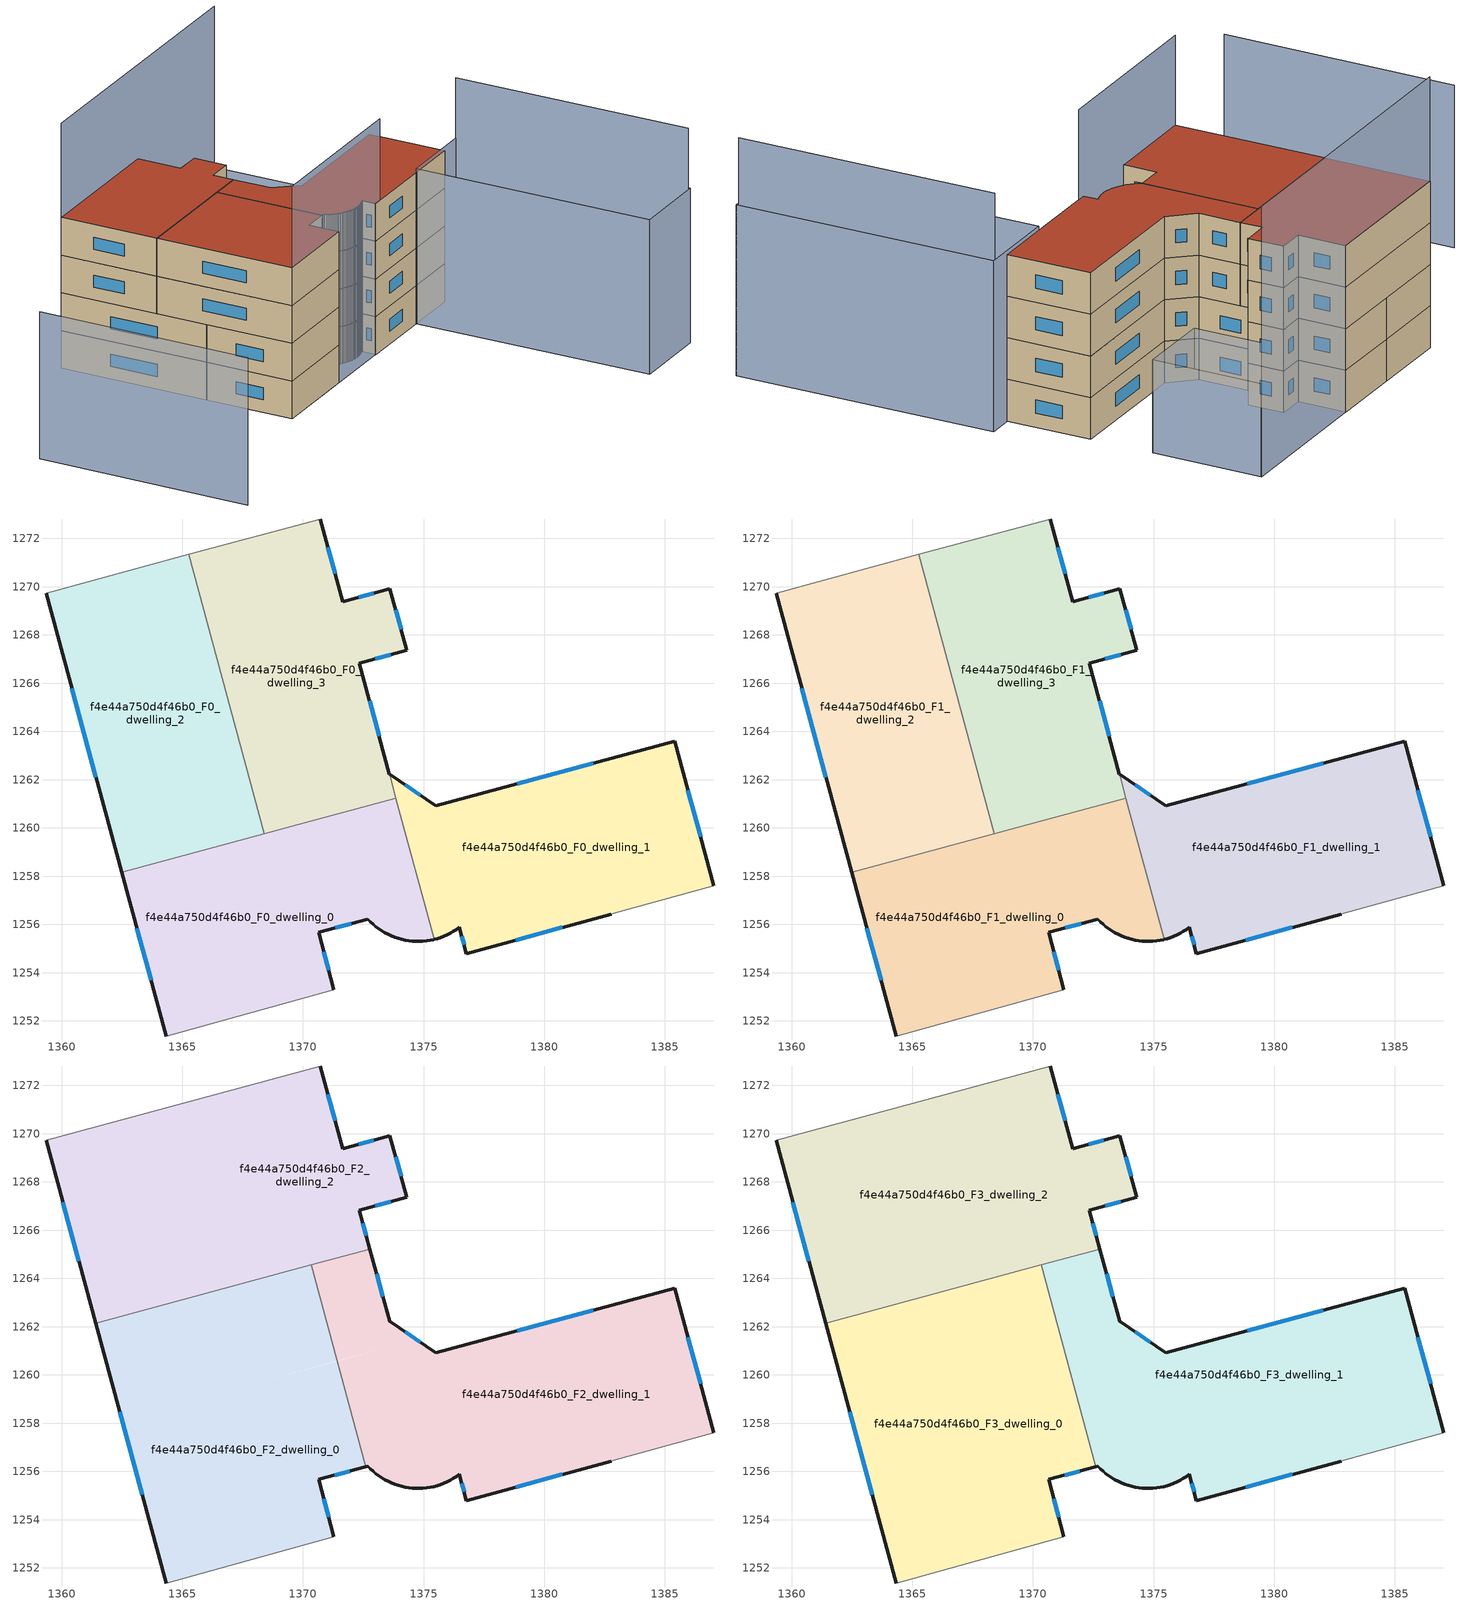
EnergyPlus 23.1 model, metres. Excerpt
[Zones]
f4e44a750d4f46b0_F0_dwelling_0
 floor ground (EU_floor_Construction): 1373.86,1261.23 1375.44,1255.38 1375.42,1255.38 1375.27,1255.35 1375.12,1255.32 1374.98,1255.31 1374.83,1255.3 1374.68,1255.3 1374.53,1255.31 1374.38,1255.33 1374.24,1255.35 1374.09,1255.39 1373.95,1255.43 1373.8,1255.47 1373.67,1255.53 1373.53,1255.59 1373.4,1255.66 1373.27,1255.74 1373.14,1255.82 1373.02,1255.91 1372.91,1256 1372.8,1256.11 1372.69,1256.21 1370.66,1255.68 1371.29,1253.29 1364.33,1251.38 1362.49,1258.16 z0
 wall outside (EU_wall_Construction): 1371.29,1253.29 1370.66,1255.68 1372.69,1256.21 1372.8,1256.11 1372.91,1256 1373.02,1255.91 1373.14,1255.82 1373.27,1255.74 1373.4,1255.66 1373.53,1255.59 1373.67,1255.53 1373.8,1255.47 1373.95,1255.43 1374.09,1255.39 1374.24,1255.35 1374.38,1255.33 1374.53,1255.31 1374.68,1255.3 1374.83,1255.3 1374.98,1255.31 1375.12,1255.32 1375.27,1255.35 1375.42,1255.38 1375.44,1255.38 / 1362.49,1258.16 1364.33,1251.38 z0:3
 wall adiabatic (EU_wall_Construction): 1364.33,1251.38 1371.29,1253.29 z0:3
 wall to f4e44a750d4f46b0_F0_dwelling_2 (EU_wall_Construction): 1368.41,1259.76 1362.49,1258.16 z0:3
 wall to f4e44a750d4f46b0_F0_dwelling_1 (EU_wall_Construction): 1375.44,1255.38 1373.86,1261.23 z0:3
 wall to f4e44a750d4f46b0_F0_dwelling_3 (EU_wall_Construction): 1373.85,1261.24 1369.54,1260.07 / 1369.53,1260.07 1368.41,1259.76 z0:3
 window (EU_Window_Construction): 1371.35,1255.86 1372,1256.03 / 1371.07,1254.1 1370.87,1254.86 / 1363.12,1255.85 1363.7,1253.68 z1.02:1.98
f4e44a750d4f46b0_F0_dwelling_1
 floor ground (EU_floor_Construction): 1385.41,1263.59 1387.04,1257.6 1382.88,1256.46 1382.79,1256.43 1376.78,1254.79 1376.48,1255.88 1376.36,1255.79 1376.24,1255.71 1376.11,1255.64 1375.98,1255.57 1375.84,1255.51 1375.7,1255.46 1375.56,1255.41 1375.44,1255.38 1373.59,1262.23 1375.51,1260.92 z0
 wall outside (EU_wall_Construction): 1375.44,1255.38 1375.56,1255.41 1375.7,1255.46 1375.84,1255.51 1375.98,1255.57 1376.11,1255.64 1376.24,1255.71 1376.36,1255.79 1376.48,1255.88 1376.78,1254.79 1382.79,1256.43 / 1387.04,1257.6 1385.41,1263.59 1375.51,1260.92 1373.59,1262.23 z0:3
 wall adiabatic (EU_wall_Construction): 1382.79,1256.43 1382.88,1256.46 1387.04,1257.6 z0:3
 wall to f4e44a750d4f46b0_F0_dwelling_3 (EU_wall_Construction): 1373.59,1262.23 1373.85,1261.23 z0:3
 window (EU_Window_Construction): 1374.86,1261.37 1374.24,1261.78 / 1382.04,1262.68 1378.88,1261.83 / 1386.48,1259.64 1385.96,1261.55 / 1378.82,1255.35 1380.74,1255.87 / 1376.58,1255.51 1376.68,1255.16 z1.02:1.98
f4e44a750d4f46b0_F0_dwelling_2
 floor ground (EU_floor_Construction): 1365.27,1271.33 1368.41,1259.76 1362.49,1258.16 1359.35,1269.74 z0
 wall outside (EU_wall_Construction): 1359.35,1269.74 1362.49,1258.16 z0:3
 wall adiabatic (EU_wall_Construction): 1365.27,1271.33 1359.35,1269.74 z0:3
 wall to f4e44a750d4f46b0_F0_dwelling_3 (EU_wall_Construction): 1368.41,1259.76 1365.27,1271.33 z0:3
 window (EU_Window_Construction): 1360.42,1265.8 1361.42,1262.1 z1.02:1.98
f4e44a750d4f46b0_F0_dwelling_3
 floor ground (EU_floor_Construction): 1373.61,1269.92 1374.3,1267.36 1372.34,1266.83 1373.59,1262.23 1373.85,1261.24 1368.41,1259.76 1365.27,1271.33 1370.72,1272.81 1371.65,1269.38 z0
 wall outside (EU_wall_Construction): 1373.59,1262.23 1372.34,1266.83 1374.3,1267.36 1373.61,1269.92 1371.65,1269.38 1370.72,1272.81 z0:3
 wall adiabatic (EU_wall_Construction): 1370.72,1272.81 1365.27,1271.33 z0:3
 window (EU_Window_Construction): 1371.33,1270.55 1371.03,1271.64 / 1372.94,1269.73 1372.31,1269.56 / 1374.07,1268.23 1373.85,1269.05 / 1373.01,1267.01 1373.64,1267.18 / 1373.16,1263.8 1372.77,1265.26 z1.02:1.98
f4e44a750d4f46b0_F1_dwelling_0
 floor to f4e44a750d4f46b0_F0_dwelling_0 (EU_floor_Construction): 1373.86,1261.23 1375.44,1255.38 1375.42,1255.38 1375.27,1255.35 1375.12,1255.32 1374.98,1255.31 1374.83,1255.3 1374.68,1255.3 1374.53,1255.31 1374.38,1255.33 1374.24,1255.35 1374.09,1255.39 1373.95,1255.43 1373.8,1255.47 1373.67,1255.53 1373.53,1255.59 1373.4,1255.66 1373.27,1255.74 1373.14,1255.82 1373.02,1255.91 1372.91,1256 1372.8,1256.11 1372.69,1256.21 1370.66,1255.68 1371.29,1253.29 1364.33,1251.38 1362.49,1258.16 z3
 wall outside (EU_wall_Construction): 1371.29,1253.29 1370.66,1255.68 1372.69,1256.21 1372.8,1256.11 1372.91,1256 1373.02,1255.91 1373.14,1255.82 1373.27,1255.74 1373.4,1255.66 1373.53,1255.59 1373.67,1255.53 1373.8,1255.47 1373.95,1255.43 1374.09,1255.39 1374.24,1255.35 1374.38,1255.33 1374.53,1255.31 1374.68,1255.3 1374.83,1255.3 1374.98,1255.31 1375.12,1255.32 1375.27,1255.35 1375.42,1255.38 1375.44,1255.38 / 1362.49,1258.16 1364.33,1251.38 z3:6
 wall adiabatic (EU_wall_Construction): 1364.33,1251.38 1371.29,1253.29 z3:6
 wall to f4e44a750d4f46b0_F1_dwelling_2 (EU_wall_Construction): 1368.41,1259.76 1362.49,1258.16 z3:6
 wall to f4e44a750d4f46b0_F1_dwelling_1 (EU_wall_Construction): 1375.44,1255.38 1373.86,1261.23 z3:6
 wall to f4e44a750d4f46b0_F1_dwelling_3 (EU_wall_Construction): 1373.85,1261.24 1369.54,1260.07 / 1369.53,1260.07 1368.41,1259.76 z3:6
 window (EU_Window_Construction): 1371.35,1255.86 1372,1256.03 / 1371.07,1254.1 1370.87,1254.86 / 1363.12,1255.85 1363.7,1253.68 z4.02:4.98
f4e44a750d4f46b0_F1_dwelling_1
 floor to f4e44a750d4f46b0_F0_dwelling_1 (EU_floor_Construction): 1385.41,1263.59 1387.04,1257.6 1382.88,1256.46 1382.79,1256.43 1376.78,1254.79 1376.48,1255.88 1376.36,1255.79 1376.24,1255.71 1376.11,1255.64 1375.98,1255.57 1375.84,1255.51 1375.7,1255.46 1375.56,1255.41 1375.44,1255.38 1373.59,1262.23 1375.51,1260.92 z3
 wall outside (EU_wall_Construction): 1375.44,1255.38 1375.56,1255.41 1375.7,1255.46 1375.84,1255.51 1375.98,1255.57 1376.11,1255.64 1376.24,1255.71 1376.36,1255.79 1376.48,1255.88 1376.78,1254.79 1382.79,1256.43 / 1387.04,1257.6 1385.41,1263.59 1375.51,1260.92 1373.59,1262.23 z3:6
 wall adiabatic (EU_wall_Construction): 1382.79,1256.43 1382.88,1256.46 1387.04,1257.6 z3:6
 wall to f4e44a750d4f46b0_F1_dwelling_3 (EU_wall_Construction): 1373.59,1262.23 1373.85,1261.23 z3:6
 window (EU_Window_Construction): 1374.86,1261.37 1374.24,1261.78 / 1382.04,1262.68 1378.88,1261.83 / 1386.48,1259.64 1385.96,1261.55 / 1378.82,1255.35 1380.74,1255.87 / 1376.58,1255.51 1376.68,1255.16 z4.02:4.98
f4e44a750d4f46b0_F1_dwelling_2
 floor to f4e44a750d4f46b0_F0_dwelling_2 (EU_floor_Construction): 1365.27,1271.33 1368.41,1259.76 1362.49,1258.16 1359.35,1269.74 z3
 wall outside (EU_wall_Construction): 1359.35,1269.74 1362.49,1258.16 z3:6
 wall adiabatic (EU_wall_Construction): 1365.27,1271.33 1359.35,1269.74 z3:6
 wall to f4e44a750d4f46b0_F1_dwelling_3 (EU_wall_Construction): 1368.41,1259.76 1365.27,1271.33 z3:6
 window (EU_Window_Construction): 1360.42,1265.8 1361.42,1262.1 z4.02:4.98
f4e44a750d4f46b0_F1_dwelling_3
 floor to f4e44a750d4f46b0_F0_dwelling_3 (EU_floor_Construction): 1373.61,1269.92 1374.3,1267.36 1372.34,1266.83 1373.59,1262.23 1373.85,1261.24 1368.41,1259.76 1365.27,1271.33 1370.72,1272.81 1371.65,1269.38 z3
 wall outside (EU_wall_Construction): 1373.59,1262.23 1372.34,1266.83 1374.3,1267.36 1373.61,1269.92 1371.65,1269.38 1370.72,1272.81 z3:6
 wall adiabatic (EU_wall_Construction): 1370.72,1272.81 1365.27,1271.33 z3:6
 window (EU_Window_Construction): 1371.33,1270.55 1371.03,1271.64 / 1372.94,1269.73 1372.31,1269.56 / 1374.07,1268.23 1373.85,1269.05 / 1373.01,1267.01 1373.64,1267.18 / 1373.16,1263.8 1372.77,1265.26 z4.02:4.98
f4e44a750d4f46b0_F2_dwelling_0
 floor to f4e44a750d4f46b0_F1_dwelling_0 (EU_floor_Construction): 1371.42,1260.57 1372.61,1256.19 1370.66,1255.68 1371.29,1253.29 1364.33,1251.38 1362.49,1258.16 z6
 floor to f4e44a750d4f46b0_F1_dwelling_2 (EU_floor_Construction): 1367.33,1263.74 1368.41,1259.76 1362.49,1258.16 1361.41,1262.14 z6
 floor to f4e44a750d4f46b0_F1_dwelling_3 (EU_floor_Construction): 1370.34,1264.56 1371.42,1260.58 1368.41,1259.76 1367.33,1263.74 z6
 wall outside (EU_wall_Construction): 1361.41,1262.14 1364.33,1251.38 / 1371.29,1253.29 1370.66,1255.68 1372.61,1256.19 z6:9
 wall adiabatic (EU_wall_Construction): 1364.33,1251.38 1371.29,1253.29 z6:9
 wall to f4e44a750d4f46b0_F2_dwelling_1 (EU_wall_Construction): 1372.61,1256.19 1370.34,1264.56 z6:9
 wall to f4e44a750d4f46b0_F2_dwelling_2 (EU_wall_Construction): 1370.34,1264.56 1361.41,1262.14 z6:9
 window (EU_Window_Construction): 1362.41,1258.48 1363.34,1255.04 / 1371.32,1255.85 1371.95,1256.02 / 1371.07,1254.1 1370.87,1254.86 z7.02:7.98
f4e44a750d4f46b0_F2_dwelling_1
 floor outside (EU_floor_Construction): 1373.86,1261.23 1371.42,1260.58 1373.85,1261.24 1373.64,1262.03 1375.44,1255.38 z6
 floor to f4e44a750d4f46b0_F1_dwelling_1 (EU_floor_Construction): 1385.41,1263.59 1387.04,1257.6 1382.88,1256.46 1382.79,1256.43 1376.78,1254.79 1376.48,1255.88 1376.36,1255.79 1376.24,1255.71 1376.11,1255.64 1375.98,1255.57 1375.84,1255.51 1375.7,1255.46 1375.56,1255.41 1375.44,1255.38 1373.59,1262.23 1375.51,1260.92 z6
 floor to f4e44a750d4f46b0_F1_dwelling_0 (EU_floor_Construction): 1373.86,1261.23 1375.44,1255.38 1375.42,1255.38 1375.27,1255.35 1375.12,1255.32 1374.98,1255.31 1374.83,1255.3 1374.68,1255.3 1374.53,1255.31 1374.38,1255.33 1374.24,1255.35 1374.09,1255.39 1373.95,1255.43 1373.8,1255.47 1373.67,1255.53 1373.53,1255.59 1373.4,1255.66 1373.27,1255.74 1373.14,1255.82 1373.02,1255.91 1372.91,1256 1372.8,1256.11 1372.69,1256.21 1372.61,1256.19 1371.42,1260.57 z6
 floor to f4e44a750d4f46b0_F1_dwelling_3 (EU_floor_Construction): 1372.78,1265.22 1373.64,1262.03 1373.85,1261.24 1371.42,1260.58 1370.34,1264.56 z6
 wall outside (EU_wall_Construction): 1372.61,1256.19 1372.69,1256.21 1372.8,1256.11 1372.91,1256 1373.02,1255.91 1373.14,1255.82 1373.27,1255.74 1373.4,1255.66 1373.53,1255.59 1373.67,1255.53 1373.8,1255.47 1373.95,1255.43 1374.09,1255.39 1374.24,1255.35 1374.38,1255.33 1374.53,1255.31 1374.68,1255.3 1374.83,1255.3 1374.98,1255.31 1375.12,1255.32 1375.27,1255.35 1375.42,1255.38 1375.56,1255.41 1375.7,1255.46 1375.84,1255.51 1375.98,1255.57 1376.11,1255.64 1376.24,1255.71 1376.36,1255.79 1376.48,1255.88 1376.78,1254.79 1382.79,1256.43 / 1387.04,1257.6 1385.41,1263.59 1375.51,1260.92 1373.59,1262.23 1372.78,1265.22 z6:9
 wall adiabatic (EU_wall_Construction): 1382.79,1256.43 1382.88,1256.46 1387.04,1257.6 z6:9
 wall to f4e44a750d4f46b0_F2_dwelling_2 (EU_wall_Construction): 1372.78,1265.22 1370.34,1264.56 z6:9
 window (EU_Window_Construction): 1376.58,1255.51 1376.68,1255.16 / 1373.31,1263.24 1373.05,1264.2 / 1374.86,1261.37 1374.24,1261.78 / 1382.04,1262.68 1378.88,1261.83 / 1386.48,1259.64 1385.96,1261.55 / 1378.82,1255.35 1380.74,1255.87 z7.02:7.98
f4e44a750d4f46b0_F2_dwelling_2
 floor to f4e44a750d4f46b0_F1_dwelling_2 (EU_floor_Construction): 1365.27,1271.33 1367.33,1263.74 1361.41,1262.14 1359.35,1269.74 z6
 floor to f4e44a750d4f46b0_F1_dwelling_3 (EU_floor_Construction): 1373.61,1269.92 1374.3,1267.36 1372.34,1266.83 1372.78,1265.22 1367.33,1263.74 1365.27,1271.33 1370.72,1272.81 1371.65,1269.38 z6
 wall outside (EU_wall_Construction): 1372.78,1265.22 1372.34,1266.83 1374.3,1267.36 1373.61,1269.92 1371.65,1269.38 1370.72,1272.81 / 1359.35,1269.74 1361.41,1262.14 z6:9
 wall adiabatic (EU_wall_Construction): 1370.72,1272.81 1359.35,1269.74 z6:9
 window (EU_Window_Construction): 1372.94,1269.73 1372.31,1269.56 / 1374.07,1268.23 1373.85,1269.05 / 1373.01,1267.01 1373.64,1267.18 / 1372.63,1265.77 1372.49,1266.28 / 1360.05,1267.15 1360.71,1264.72 / 1371.33,1270.55 1371.03,1271.64 z7.02:7.98
f4e44a750d4f46b0_F3_dwelling_0
 floor to f4e44a750d4f46b0_F2_dwelling_0 (EU_floor_Construction): 1370.34,1264.56 1372.61,1256.19 1370.66,1255.68 1371.29,1253.29 1364.33,1251.38 1361.41,1262.14 z9
 wall outside (EU_wall_Construction): 1361.41,1262.14 1364.33,1251.38 / 1371.29,1253.29 1370.66,1255.68 1372.61,1256.19 z9:12
 wall adiabatic (EU_wall_Construction): 1364.33,1251.38 1371.29,1253.29 z9:12
 wall to f4e44a750d4f46b0_F3_dwelling_1 (EU_wall_Construction): 1372.61,1256.19 1370.34,1264.56 z9:12
 wall to f4e44a750d4f46b0_F3_dwelling_2 (EU_wall_Construction): 1370.34,1264.56 1361.41,1262.14 z9:12
 window (EU_Window_Construction): 1362.41,1258.48 1363.34,1255.04 / 1371.32,1255.85 1371.95,1256.02 / 1371.07,1254.1 1370.87,1254.86 z10.02:10.98
 roof outside (EU_roof_Construction): 1371.29,1253.29 1370.66,1255.68 1372.61,1256.19 1370.34,1264.56 1361.41,1262.14 1364.33,1251.38 z12
f4e44a750d4f46b0_F3_dwelling_1
 floor to f4e44a750d4f46b0_F2_dwelling_1 (EU_floor_Construction): 1385.41,1263.59 1387.04,1257.6 1382.88,1256.46 1382.79,1256.43 1376.78,1254.79 1376.48,1255.88 1376.36,1255.79 1376.24,1255.71 1376.11,1255.64 1375.98,1255.57 1375.84,1255.51 1375.7,1255.46 1375.56,1255.41 1375.42,1255.38 1375.27,1255.35 1375.12,1255.32 1374.98,1255.31 1374.83,1255.3 1374.68,1255.3 1374.53,1255.31 1374.38,1255.33 1374.24,1255.35 1374.09,1255.39 1373.95,1255.43 1373.8,1255.47 1373.67,1255.53 1373.53,1255.59 1373.4,1255.66 1373.27,1255.74 1373.14,1255.82 1373.02,1255.91 1372.91,1256 1372.8,1256.11 1372.69,1256.21 1372.61,1256.19 1370.34,1264.56 1372.78,1265.22 1373.59,1262.23 1375.51,1260.92 z9
 wall outside (EU_wall_Construction): 1372.61,1256.19 1372.69,1256.21 1372.8,1256.11 1372.91,1256 1373.02,1255.91 1373.14,1255.82 1373.27,1255.74 1373.4,1255.66 1373.53,1255.59 1373.67,1255.53 1373.8,1255.47 1373.95,1255.43 1374.09,1255.39 1374.24,1255.35 1374.38,1255.33 1374.53,1255.31 1374.68,1255.3 1374.83,1255.3 1374.98,1255.31 1375.12,1255.32 1375.27,1255.35 1375.42,1255.38 1375.56,1255.41 1375.7,1255.46 1375.84,1255.51 1375.98,1255.57 1376.11,1255.64 1376.24,1255.71 1376.36,1255.79 1376.48,1255.88 1376.78,1254.79 1382.79,1256.43 / 1387.04,1257.6 1385.41,1263.59 1375.51,1260.92 1373.59,1262.23 1372.78,1265.22 z9:12
 wall adiabatic (EU_wall_Construction): 1382.79,1256.43 1382.88,1256.46 1387.04,1257.6 z9:12
 wall to f4e44a750d4f46b0_F3_dwelling_2 (EU_wall_Construction): 1372.78,1265.22 1370.34,1264.56 z9:12
 window (EU_Window_Construction): 1376.58,1255.51 1376.68,1255.16 / 1373.31,1263.24 1373.05,1264.2 / 1374.86,1261.37 1374.24,1261.78 / 1382.04,1262.68 1378.88,1261.83 / 1386.48,1259.64 1385.96,1261.55 / 1378.82,1255.35 1380.74,1255.87 z10.02:10.98
 roof outside (EU_roof_Construction): 1387.04,1257.6 1385.41,1263.59 1375.51,1260.92 1373.59,1262.23 1372.78,1265.22 1370.34,1264.56 1372.61,1256.19 1372.69,1256.21 1372.8,1256.11 1372.91,1256 1373.02,1255.91 1373.14,1255.82 1373.27,1255.74 1373.4,1255.66 1373.53,1255.59 1373.67,1255.53 1373.8,1255.47 1373.95,1255.43 1374.09,1255.39 1374.24,1255.35 1374.38,1255.33 1374.53,1255.31 1374.68,1255.3 1374.83,1255.3 1374.98,1255.31 1375.12,1255.32 1375.27,1255.35 1375.42,1255.38 1375.56,1255.41 1375.7,1255.46 1375.84,1255.51 1375.98,1255.57 1376.11,1255.64 1376.24,1255.71 1376.36,1255.79 1376.48,1255.88 1376.78,1254.79 1382.79,1256.43 1382.88,1256.46 z12
f4e44a750d4f46b0_F3_dwelling_2
 floor to f4e44a750d4f46b0_F2_dwelling_2 (EU_floor_Construction): 1373.61,1269.92 1374.3,1267.36 1372.34,1266.83 1372.78,1265.22 1361.41,1262.14 1359.35,1269.74 1370.72,1272.81 1371.65,1269.38 z9
 wall outside (EU_wall_Construction): 1372.78,1265.22 1372.34,1266.83 1374.3,1267.36 1373.61,1269.92 1371.65,1269.38 1370.72,1272.81 / 1359.35,1269.74 1361.41,1262.14 z9:12
 wall adiabatic (EU_wall_Construction): 1370.72,1272.81 1359.35,1269.74 z9:12
 window (EU_Window_Construction): 1372.94,1269.73 1372.31,1269.56 / 1374.07,1268.23 1373.85,1269.05 / 1373.01,1267.01 1373.64,1267.18 / 1372.63,1265.77 1372.49,1266.28 / 1360.05,1267.15 1360.71,1264.72 / 1371.33,1270.55 1371.03,1271.64 z10.02:10.98
 roof outside (EU_roof_Construction): 1372.78,1265.22 1372.34,1266.83 1374.3,1267.36 1373.61,1269.92 1371.65,1269.38 1370.72,1272.81 1359.35,1269.74 1361.41,1262.14 z12
shading: 1364.33,1251.38 1377.4,1255 z0:18.5; 1387.86,1237.94 1382.79,1256.44 / 1382.79,1256.44 1388.87,1258.1 / 1388.87,1258.1 1393.94,1239.61 / 1393.94,1239.61 1387.86,1237.94 z0:12.3; 1346.57,1259.85 1350.99,1243.26 z0:11.7; 1393.76,1239.66 1388.71,1258.06 z0:17.1; 1378.61,1266.54 1376.48,1274.37 / 1376.48,1274.37 1382.07,1275.89 / 1382.07,1275.89 1384.2,1268.06 / 1384.2,1268.06 1378.61,1266.54 z0:6.7; 1382.07,1275.9 1359.36,1269.71 z0:19.5
[Building]
EU S2 Campaign: North Axis=0; Terrain=City; Solar Distribution=FullExterior
[Site:Location]
Vienna: Latitude=48; Longitude=16.5; Time Zone=1; Elevation=183
[SizingPeriod:WeatherFileDays]
AnnualSizingPeriod: Begin Month=1; Begin Day of Month=1; End Month=12; End Day of Month=31; Day of Week for Start Day=Monday; Use Weather File Daylight Saving Period=No; Use Weather File Rain and Snow Indicators=No
[MATERIAL]
EU_InternalMass_Material: Roughness=MediumRough; Thickness=0.1; Conductivity=1; Density=1800; Specific Heat=900; Thermal Absorptance=0.9; Solar Absorptance=0.7; Visible Absorptance=0.7
[MATERIAL:NOMASS] Roughness=MediumRough; Thermal Absorptance=0.9; Solar Absorptance=0.7; Visible Absorptance=0.7
Name | Thermal Resistance
EU_wall_NoMass | 0.942466
EU_roof_NoMass | 0.551687
EU_floor_NoMass | 0.66527
[WINDOWMATERIAL:SIMPLEGLAZINGSYSTEM]
EU_Window_SimpleGlazing: UFactor=2.03367; Solar Heat Gain Coefficient=0.65; Visible Transmittance=0.65
[CONSTRUCTION]
EU_wall_Construction: EU_wall_NoMass
EU_roof_Construction: EU_roof_NoMass
EU_floor_Construction: EU_floor_NoMass
EU_Window_Construction: EU_Window_SimpleGlazing
EU_InternalMass_Construction: EU_InternalMass_Material
[ZONE] Type=1; Multiplier=1; Ceiling Height=autocalculate; Floor Area=autocalculate; Part of Total Floor Area=Yes
Name | Volume
f4e44a750d4f46b0_F0_dwelling_0; f4e44a750d4f46b0_F1_dwelling_0 | 221.674
f4e44a750d4f46b0_F2_dwelling_0; f4e44a750d4f46b0_F3_dwelling_0 | 294.079
f4e44a750d4f46b0_F0_dwelling_1; f4e44a750d4f46b0_F1_dwelling_1 | 220.664
f4e44a750d4f46b0_F2_dwelling_1; f4e44a750d4f46b0_F3_dwelling_1 | 294.086
f4e44a750d4f46b0_F0_dwelling_2; f4e44a750d4f46b0_F1_dwelling_2 | 220.549
f4e44a750d4f46b0_F2_dwelling_2; f4e44a750d4f46b0_F3_dwelling_2 | 294.072
f4e44a750d4f46b0_F0_dwelling_3; f4e44a750d4f46b0_F1_dwelling_3 | 219.191
[INTERNALMASS] Construction=EU_InternalMass_Construction
Name | Zone or ZoneList | Surface Area
f4e44a750d4f46b0_F0_dwelling_0_EU_InternalMass | f4e44a750d4f46b0_F0_dwelling_0 | 73.9272
f4e44a750d4f46b0_F0_dwelling_1_EU_InternalMass | f4e44a750d4f46b0_F0_dwelling_1 | 73.5621
f4e44a750d4f46b0_F0_dwelling_2_EU_InternalMass | f4e44a750d4f46b0_F0_dwelling_2 | 73.5165
f4e44a750d4f46b0_F0_dwelling_3_EU_InternalMass | f4e44a750d4f46b0_F0_dwelling_3 | 73.0693
f4e44a750d4f46b0_F1_dwelling_0_EU_InternalMass | f4e44a750d4f46b0_F1_dwelling_0 | 73.9272
f4e44a750d4f46b0_F1_dwelling_1_EU_InternalMass | f4e44a750d4f46b0_F1_dwelling_1 | 73.5621
f4e44a750d4f46b0_F1_dwelling_2_EU_InternalMass | f4e44a750d4f46b0_F1_dwelling_2 | 73.5165
f4e44a750d4f46b0_F1_dwelling_3_EU_InternalMass | f4e44a750d4f46b0_F1_dwelling_3 | 73.0693
f4e44a750d4f46b0_F2_dwelling_0_EU_InternalMass | f4e44a750d4f46b0_F2_dwelling_0 | 98.0272
f4e44a750d4f46b0_F2_dwelling_1_EU_InternalMass | f4e44a750d4f46b0_F2_dwelling_1 | 98.0291
f4e44a750d4f46b0_F2_dwelling_2_EU_InternalMass | f4e44a750d4f46b0_F2_dwelling_2 | 98.024
f4e44a750d4f46b0_F3_dwelling_0_EU_InternalMass | f4e44a750d4f46b0_F3_dwelling_0 | 98.0272
f4e44a750d4f46b0_F3_dwelling_1_EU_InternalMass | f4e44a750d4f46b0_F3_dwelling_1 | 98.0291
f4e44a750d4f46b0_F3_dwelling_2_EU_InternalMass | f4e44a750d4f46b0_F3_dwelling_2 | 98.024
[OTHEREQUIPMENT] Fuel Type=Electricity; Design Level Calculation Method=Watts/Area; Power per Zone Floor Area=1; Fraction Latent=0; Fraction Radiant=0; Fraction Lost=0; Carbon Dioxide Generation Rate=0; EndUse Subcategory=EU_Step8_InternalGains
Name | Zone or ZoneList or Space or SpaceList | Schedule
EU_Step8_InternalGain_f4e44a750d4f46b0_F0_dwelling_0_f000 | f4e44a750d4f46b0_F0_dwelling_0 | EU_Step8_GainSchedule_f4e44a750d4f46b0_F0_dwelling_0_f000
EU_Step8_InternalGain_f4e44a750d4f46b0_F0_dwelling_1_f000 | f4e44a750d4f46b0_F0_dwelling_1 | EU_Step8_GainSchedule_f4e44a750d4f46b0_F0_dwelling_1_f000
EU_Step8_InternalGain_f4e44a750d4f46b0_F0_dwelling_2_f000 | f4e44a750d4f46b0_F0_dwelling_2 | EU_Step8_GainSchedule_f4e44a750d4f46b0_F0_dwelling_2_f000
EU_Step8_InternalGain_f4e44a750d4f46b0_F0_dwelling_3_f000 | f4e44a750d4f46b0_F0_dwelling_3 | EU_Step8_GainSchedule_f4e44a750d4f46b0_F0_dwelling_3_f000
EU_Step8_InternalGain_f4e44a750d4f46b0_F1_dwelling_0_f000 | f4e44a750d4f46b0_F1_dwelling_0 | EU_Step8_GainSchedule_f4e44a750d4f46b0_F1_dwelling_0_f000
EU_Step8_InternalGain_f4e44a750d4f46b0_F1_dwelling_1_f000 | f4e44a750d4f46b0_F1_dwelling_1 | EU_Step8_GainSchedule_f4e44a750d4f46b0_F1_dwelling_1_f000
EU_Step8_InternalGain_f4e44a750d4f46b0_F1_dwelling_2_f000 | f4e44a750d4f46b0_F1_dwelling_2 | EU_Step8_GainSchedule_f4e44a750d4f46b0_F1_dwelling_2_f000
EU_Step8_InternalGain_f4e44a750d4f46b0_F1_dwelling_3_f000 | f4e44a750d4f46b0_F1_dwelling_3 | EU_Step8_GainSchedule_f4e44a750d4f46b0_F1_dwelling_3_f000
EU_Step8_InternalGain_f4e44a750d4f46b0_F2_dwelling_0_f000 | f4e44a750d4f46b0_F2_dwelling_0 | EU_Step8_GainSchedule_f4e44a750d4f46b0_F2_dwelling_0_f000
EU_Step8_InternalGain_f4e44a750d4f46b0_F2_dwelling_1_f000 | f4e44a750d4f46b0_F2_dwelling_1 | EU_Step8_GainSchedule_f4e44a750d4f46b0_F2_dwelling_1_f000
EU_Step8_InternalGain_f4e44a750d4f46b0_F2_dwelling_2_f000 | f4e44a750d4f46b0_F2_dwelling_2 | EU_Step8_GainSchedule_f4e44a750d4f46b0_F2_dwelling_2_f000
EU_Step8_InternalGain_f4e44a750d4f46b0_F3_dwelling_0_f000 | f4e44a750d4f46b0_F3_dwelling_0 | EU_Step8_GainSchedule_f4e44a750d4f46b0_F3_dwelling_0_f000
EU_Step8_InternalGain_f4e44a750d4f46b0_F3_dwelling_1_f000 | f4e44a750d4f46b0_F3_dwelling_1 | EU_Step8_GainSchedule_f4e44a750d4f46b0_F3_dwelling_1_f000
EU_Step8_InternalGain_f4e44a750d4f46b0_F3_dwelling_2_f000 | f4e44a750d4f46b0_F3_dwelling_2 | EU_Step8_GainSchedule_f4e44a750d4f46b0_F3_dwelling_2_f000
[ZONEVENTILATION:DESIGNFLOWRATE] Schedule=EU_AlwaysOn; Design Flow Rate Calculation Method=AirChanges/Hour; Air Changes per Hour=0.530523; Ventilation Type=Natural; Fan Pressure Rise=0; Fan Total Efficiency=1; Constant Term Coefficient=1; Temperature Term Coefficient=0; Velocity Term Coefficient=0; Velocity Squared Term Coefficient=0; Minimum Indoor Temperature=-100; Maximum Indoor Temperature=100; Delta Temperature=-100; Minimum Outdoor Temperature=-100; Maximum Outdoor Temperature=100; Maximum Wind Speed=40
Name | Zone or ZoneList or Space or SpaceList
EU_ConstantAir_f4e44a750d4f46b0_F0_dwelling_0 | f4e44a750d4f46b0_F0_dwelling_0
EU_ConstantAir_f4e44a750d4f46b0_F0_dwelling_1 | f4e44a750d4f46b0_F0_dwelling_1
EU_ConstantAir_f4e44a750d4f46b0_F0_dwelling_2 | f4e44a750d4f46b0_F0_dwelling_2
EU_ConstantAir_f4e44a750d4f46b0_F0_dwelling_3 | f4e44a750d4f46b0_F0_dwelling_3
EU_ConstantAir_f4e44a750d4f46b0_F1_dwelling_0 | f4e44a750d4f46b0_F1_dwelling_0
EU_ConstantAir_f4e44a750d4f46b0_F1_dwelling_1 | f4e44a750d4f46b0_F1_dwelling_1
EU_ConstantAir_f4e44a750d4f46b0_F1_dwelling_2 | f4e44a750d4f46b0_F1_dwelling_2
EU_ConstantAir_f4e44a750d4f46b0_F1_dwelling_3 | f4e44a750d4f46b0_F1_dwelling_3
EU_ConstantAir_f4e44a750d4f46b0_F2_dwelling_0 | f4e44a750d4f46b0_F2_dwelling_0
EU_ConstantAir_f4e44a750d4f46b0_F2_dwelling_1 | f4e44a750d4f46b0_F2_dwelling_1
EU_ConstantAir_f4e44a750d4f46b0_F2_dwelling_2 | f4e44a750d4f46b0_F2_dwelling_2
EU_ConstantAir_f4e44a750d4f46b0_F3_dwelling_0 | f4e44a750d4f46b0_F3_dwelling_0
EU_ConstantAir_f4e44a750d4f46b0_F3_dwelling_1 | f4e44a750d4f46b0_F3_dwelling_1
EU_ConstantAir_f4e44a750d4f46b0_F3_dwelling_2 | f4e44a750d4f46b0_F3_dwelling_2
[HVACTEMPLATE:THERMOSTAT] Constant Heating Setpoint=20; Constant Cooling Setpoint=50
EU_HeatOnly_f4e44a750d4f46b0_F0_dwelling_0; EU_HeatOnly_f4e44a750d4f46b0_F0_dwelling_1; EU_HeatOnly_f4e44a750d4f46b0_F0_dwelling_2; EU_HeatOnly_f4e44a750d4f46b0_F0_dwelling_3; EU_HeatOnly_f4e44a750d4f46b0_F1_dwelling_0; EU_HeatOnly_f4e44a750d4f46b0_F1_dwelling_1; EU_HeatOnly_f4e44a750d4f46b0_F1_dwelling_2; EU_HeatOnly_f4e44a750d4f46b0_F1_dwelling_3; EU_HeatOnly_f4e44a750d4f46b0_F2_dwelling_0; EU_HeatOnly_f4e44a750d4f46b0_F2_dwelling_1; EU_HeatOnly_f4e44a750d4f46b0_F2_dwelling_2; EU_HeatOnly_f4e44a750d4f46b0_F3_dwelling_0; EU_HeatOnly_f4e44a750d4f46b0_F3_dwelling_1; EU_HeatOnly_f4e44a750d4f46b0_F3_dwelling_2
[HVACTEMPLATE:ZONE:IDEALLOADSAIRSYSTEM] System Availability Schedule=EU_AlwaysOn; Maximum Heating Supply Air Temperature=50; Minimum Cooling Supply Air Temperature=13; Maximum Heating Supply Air Humidity Ratio=0.0156; Minimum Cooling Supply Air Humidity Ratio=0.0077; Heating Limit=NoLimit; Cooling Limit=NoLimit; Heating Availability Schedule=EU_AlwaysOn; Cooling Availability Schedule=EU_CoolingOff; Dehumidification Control Type=ConstantSensibleHeatRatio; Cooling Sensible Heat Ratio=0.7; Dehumidification Setpoint=60; Humidification Control Type=None; Humidification Setpoint=30; Outdoor Air Method=None; Outdoor Air Flow Rate per Person=0.00944; Outdoor Air Flow Rate per Zone Floor Area=0; Outdoor Air Flow Rate per Zone=0; Demand Controlled Ventilation Type=None; Outdoor Air Economizer Type=NoEconomizer; Heat Recovery Type=None; Sensible Heat Recovery Effectiveness=0.7; Latent Heat Recovery Effectiveness=0.65
Name | Template Thermostat
f4e44a750d4f46b0_F0_dwelling_0 | EU_HeatOnly_f4e44a750d4f46b0_F0_dwelling_0
f4e44a750d4f46b0_F0_dwelling_1 | EU_HeatOnly_f4e44a750d4f46b0_F0_dwelling_1
f4e44a750d4f46b0_F0_dwelling_2 | EU_HeatOnly_f4e44a750d4f46b0_F0_dwelling_2
f4e44a750d4f46b0_F0_dwelling_3 | EU_HeatOnly_f4e44a750d4f46b0_F0_dwelling_3
f4e44a750d4f46b0_F1_dwelling_0 | EU_HeatOnly_f4e44a750d4f46b0_F1_dwelling_0
f4e44a750d4f46b0_F1_dwelling_1 | EU_HeatOnly_f4e44a750d4f46b0_F1_dwelling_1
f4e44a750d4f46b0_F1_dwelling_2 | EU_HeatOnly_f4e44a750d4f46b0_F1_dwelling_2
f4e44a750d4f46b0_F1_dwelling_3 | EU_HeatOnly_f4e44a750d4f46b0_F1_dwelling_3
f4e44a750d4f46b0_F2_dwelling_0 | EU_HeatOnly_f4e44a750d4f46b0_F2_dwelling_0
f4e44a750d4f46b0_F2_dwelling_1 | EU_HeatOnly_f4e44a750d4f46b0_F2_dwelling_1
f4e44a750d4f46b0_F2_dwelling_2 | EU_HeatOnly_f4e44a750d4f46b0_F2_dwelling_2
f4e44a750d4f46b0_F3_dwelling_0 | EU_HeatOnly_f4e44a750d4f46b0_F3_dwelling_0
f4e44a750d4f46b0_F3_dwelling_1 | EU_HeatOnly_f4e44a750d4f46b0_F3_dwelling_1
f4e44a750d4f46b0_F3_dwelling_2 | EU_HeatOnly_f4e44a750d4f46b0_F3_dwelling_2
[SIZING:ZONE] Zone Cooling Design Supply Air Temperature Input Method=SupplyAirTemperature; Zone Cooling Design Supply Air Temperature=13; Zone Heating Design Supply Air Temperature Input Method=SupplyAirTemperature; Zone Heating Design Supply Air Temperature=50; Zone Cooling Design Supply Air Humidity Ratio=0.008; Zone Heating Design Supply Air Humidity Ratio=0.008; Cooling Design Air Flow Method=DesignDay; Cooling Design Air Flow Rate=0; Cooling Minimum Air Flow per Zone Floor Area=0.000762; Cooling Minimum Air Flow=0; Cooling Minimum Air Flow Fraction=0.2; Heating Design Air Flow Method=DesignDay; Heating Design Air Flow Rate=0; Heating Maximum Air Flow per Zone Floor Area=0.002032; Heating Maximum Air Flow=0.141576; Heating Maximum Air Flow Fraction=0.3; Account for Dedicated Outdoor Air System=No; Dedicated Outdoor Air System Control Strategy=NeutralSupplyAir; Dedicated Outdoor Air Low Setpoint Temperature for Design=autosize; Dedicated Outdoor Air High Setpoint Temperature for Design=autosize; Zone Load Sizing Method=Sensible Load Only No Latent Load; Zone Latent Cooling Design Supply Air Humidity Ratio Input Method=HumidityRatioDifference; Zone Cooling Design Supply Air Humidity Ratio Difference=0.005; Zone Latent Heating Design Supply Air Humidity Ratio Input Method=HumidityRatioDifference; Zone Humidification Design Supply Air Humidity Ratio Difference=0.005
f4e44a750d4f46b0_F0_dwelling_0; f4e44a750d4f46b0_F0_dwelling_1; f4e44a750d4f46b0_F0_dwelling_2; f4e44a750d4f46b0_F0_dwelling_3; f4e44a750d4f46b0_F1_dwelling_0; f4e44a750d4f46b0_F1_dwelling_1; f4e44a750d4f46b0_F1_dwelling_2; f4e44a750d4f46b0_F1_dwelling_3; f4e44a750d4f46b0_F2_dwelling_0; f4e44a750d4f46b0_F2_dwelling_1; f4e44a750d4f46b0_F2_dwelling_2; f4e44a750d4f46b0_F3_dwelling_0; f4e44a750d4f46b0_F3_dwelling_1; f4e44a750d4f46b0_F3_dwelling_2
[SCHEDULE:CONSTANT]
Name | Hourly Value
EU_AlwaysOn | 1
EU_CoolingOff | 0
[SCHEDULE:FILE] Column Number=1; Rows to Skip at Top=0; Number of Hours of Data=8760; Column Separator=Comma; Interpolate to Timestep=No; Minutes per Item=60; Adjust Schedule for Daylight Savings=Yes
Name | File
EU_Step8_GainSchedule_f4e44a750d4f46b0_F0_dwelling_0_f000 | ../../schedules/f4e44a750d4f46b0/f4e44a750d4f46b0_F0_dwelling_0_f000_gain.csv
EU_Step8_GainSchedule_f4e44a750d4f46b0_F0_dwelling_1_f000 | ../../schedules/f4e44a750d4f46b0/f4e44a750d4f46b0_F0_dwelling_1_f000_gain.csv
EU_Step8_GainSchedule_f4e44a750d4f46b0_F0_dwelling_2_f000 | ../../schedules/f4e44a750d4f46b0/f4e44a750d4f46b0_F0_dwelling_2_f000_gain.csv
EU_Step8_GainSchedule_f4e44a750d4f46b0_F0_dwelling_3_f000 | ../../schedules/f4e44a750d4f46b0/f4e44a750d4f46b0_F0_dwelling_3_f000_gain.csv
EU_Step8_GainSchedule_f4e44a750d4f46b0_F1_dwelling_0_f000 | ../../schedules/f4e44a750d4f46b0/f4e44a750d4f46b0_F1_dwelling_0_f000_gain.csv
EU_Step8_GainSchedule_f4e44a750d4f46b0_F1_dwelling_1_f000 | ../../schedules/f4e44a750d4f46b0/f4e44a750d4f46b0_F1_dwelling_1_f000_gain.csv
EU_Step8_GainSchedule_f4e44a750d4f46b0_F1_dwelling_2_f000 | ../../schedules/f4e44a750d4f46b0/f4e44a750d4f46b0_F1_dwelling_2_f000_gain.csv
EU_Step8_GainSchedule_f4e44a750d4f46b0_F1_dwelling_3_f000 | ../../schedules/f4e44a750d4f46b0/f4e44a750d4f46b0_F1_dwelling_3_f000_gain.csv
EU_Step8_GainSchedule_f4e44a750d4f46b0_F2_dwelling_0_f000 | ../../schedules/f4e44a750d4f46b0/f4e44a750d4f46b0_F2_dwelling_0_f000_gain.csv
EU_Step8_GainSchedule_f4e44a750d4f46b0_F2_dwelling_1_f000 | ../../schedules/f4e44a750d4f46b0/f4e44a750d4f46b0_F2_dwelling_1_f000_gain.csv
EU_Step8_GainSchedule_f4e44a750d4f46b0_F2_dwelling_2_f000 | ../../schedules/f4e44a750d4f46b0/f4e44a750d4f46b0_F2_dwelling_2_f000_gain.csv
EU_Step8_GainSchedule_f4e44a750d4f46b0_F3_dwelling_0_f000 | ../../schedules/f4e44a750d4f46b0/f4e44a750d4f46b0_F3_dwelling_0_f000_gain.csv
EU_Step8_GainSchedule_f4e44a750d4f46b0_F3_dwelling_1_f000 | ../../schedules/f4e44a750d4f46b0/f4e44a750d4f46b0_F3_dwelling_1_f000_gain.csv
EU_Step8_GainSchedule_f4e44a750d4f46b0_F3_dwelling_2_f000 | ../../schedules/f4e44a750d4f46b0/f4e44a750d4f46b0_F3_dwelling_2_f000_gain.csv
